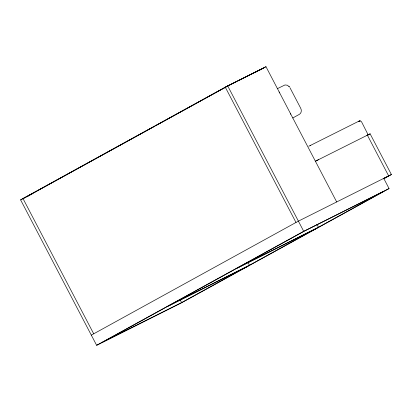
<?xml version="1.0" encoding="UTF-8"?>
<svg xmlns="http://www.w3.org/2000/svg" width="412" height="412" viewBox="0 0 412 412"><rect width="100%" height="100%" fill="white"/><g stroke="black" fill="none" stroke-linecap="round" stroke-linejoin="round"><path stroke-width="0.62" d="M368.158 134.868L361.52 121.761L360.433 120.901L359.171 121.02M358.883 121.205L358.471 121.432L358.801 121.334M383.742 178.375L389.062 188.557L181.98 302.542L96.635 345.308L20.6 199.866L227.682 85.881L265.977 66.692L336.692 201.952M25.735 197.178L228.021 85.83M28.145 195.901L36.029 191.559M37.157 190.936L97.438 157.755M98.566 157.137L154.34 126.438M155.468 125.815L228.145 85.809L236.715 81.514M256.182 71.899L257.309 71.281M258.592 70.622L260.848 69.381M260.199 69.87L265.977 66.692M292.772 117.976L299.493 114.279C301.553 112.991 301.744 110.107 300.631 108.114L289.986 87.756M367.859 135.048L370.11 133.812L391.4 174.534L383.521 178.87M91.315 335.131L298.396 221.141L391.4 174.534M383.598 178.695L388.665 175.909L367.375 135.182M96.635 345.308L303.716 231.323L389.062 188.557M181.641 302.593L383.933 191.245L304.056 231.271L101.769 342.619L181.641 302.593L180.162 299.766M316.03 160.943L318.713 159.568M308.773 146.26L358.476 121.375M263.582 68.011L225.287 87.2L296.001 222.465M237.858 80.943L249.857 74.933M251.001 74.356L258.999 70.349M32.151 193.918L22.995 198.548L93.709 333.808M20.6 199.866L25.745 197.291M26.888 196.715L28.031 196.143M277.384 88.647L284.991 84.949L287.478 85.243L289.399 86.999L289.028 86.381M315.401 161.226L370.11 133.812M383.979 178.37L386.265 177.227M238.625 267.29L318.497 227.259L317.019 224.432M236.225 268.609L316.102 228.583M169.595 305.282L249.471 265.256L247.993 262.429M167.2 306.605L247.076 266.574M366.85 135.445L368.318 134.765M310.087 145.585L310.38 145.493M358.708 121.226L360.139 120.958L359.352 121.061M227.682 85.881L303.716 231.323M290.326 113.264A4.908 3.27 63.4 0 1 290.759 114.268M279.104 91.969A4.949 3.296 63.4 0 1 279.686 92.906"/></g></svg>
